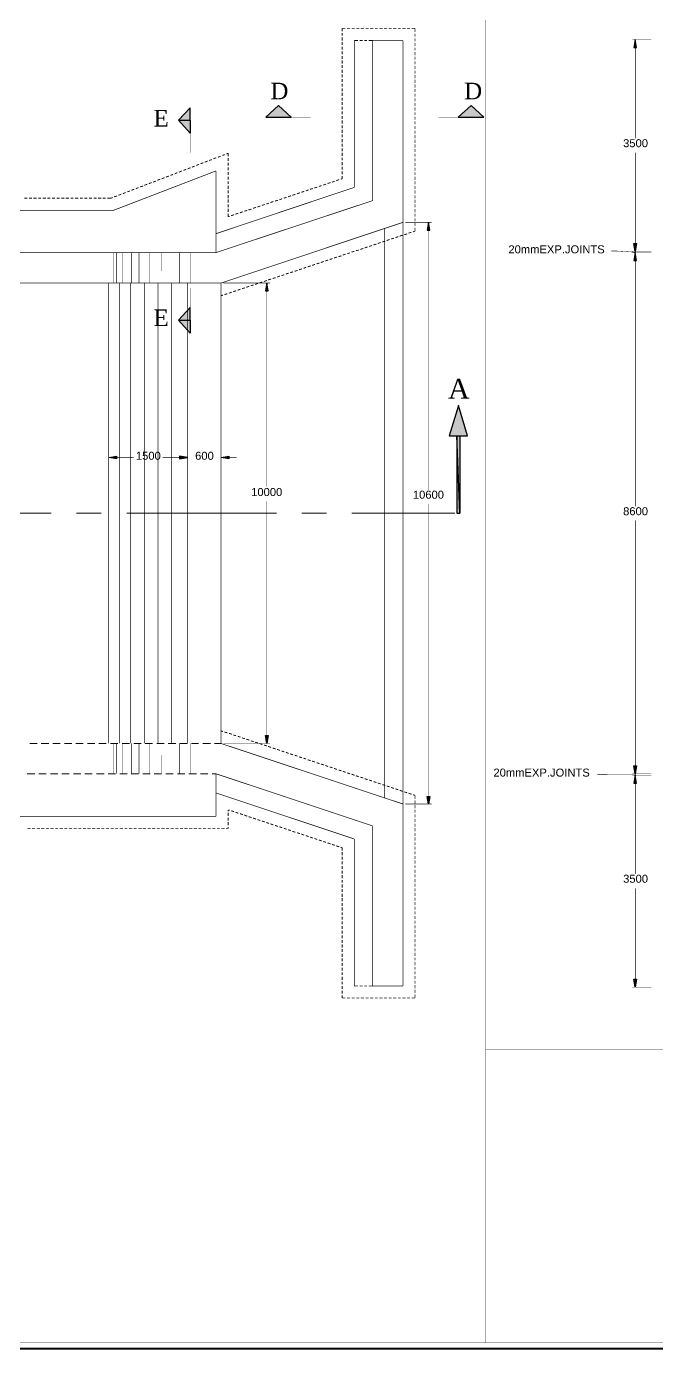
# Model space of a CAD drawing. Header units: millimetres. Extents: x 5 to 839, y 41 to 552.
# Drawn here: x 535.4 to 653.5, y 40.5 to 288.6 of the extents above; entities that cross this region are included whole.
import ezdxf

# ---------------------------------------------------------------- set-up
doc = ezdxf.new("R2010")
doc.units = ezdxf.units.MM
for name, color, linetype in [('H', 7, 'Continuous'), ('P', 7, 'Continuous'), ('T', 7, 'Continuous')]:
    doc.layers.add(name, color=color, linetype=linetype)

msp = doc.modelspace()

# ---------------------------------------------------------------- hatches: boundary and pattern name
at = {"layer": 'H', "linetype": 'Continuous'}
for points in [[(649.235, 284.639), (649.499, 286.12), (649.711, 284.639), (649.235, 284.639)], [(566.05, 268.552), (563.898, 270.969), (566.05, 273.332), (566.05, 268.552)], [(580.231, 271.551), (582.613, 273.72), (584.976, 271.551), (580.231, 271.551)], [(616.303, 271.551), (618.719, 273.72), (621.083, 271.551), (616.303, 271.551)], [(610.5, 250.349), (610.764, 251.83), (610.976, 250.349), (610.5, 250.349)], [(649.499, 246.362), (649.235, 247.844), (649.711, 247.844), (649.499, 246.362)], [(649.499, 246.362), (649.235, 247.844), (649.711, 247.844), (649.499, 246.362)], [(649.235, 244.669), (649.499, 246.151), (649.711, 244.669), (649.235, 244.669)], [(649.235, 244.669), (649.499, 246.151), (649.711, 244.669), (649.235, 244.669)], [(580.196, 239.007), (580.443, 240.436), (580.708, 239.007), (580.196, 239.007)], [(566.05, 231.087), (563.898, 233.504), (566.05, 235.867), (566.05, 231.087)], [(614.609, 211.825), (616.338, 217.488), (618.031, 211.825), (614.609, 211.825)], [(616.056, 197.309), (616.056, 211.825), (616.603, 211.825), (616.603, 197.309), (616.056, 197.309)], [(552.291, 207.504), (550.81, 207.716), (552.291, 207.963), (552.291, 207.504)], [(564.109, 207.504), (564.109, 207.963), (565.591, 207.716), (564.109, 207.504)], [(564.109, 207.504), (564.109, 207.963), (565.591, 207.716), (564.109, 207.504)], [(573.334, 207.504), (571.853, 207.716), (573.334, 207.963), (573.334, 207.504)], [(580.443, 154.129), (580.196, 155.61), (580.708, 155.61), (580.443, 154.129)], [(649.499, 148.449), (649.235, 149.931), (649.711, 149.931), (649.499, 148.449)], [(649.499, 148.449), (649.235, 149.931), (649.711, 149.931), (649.499, 148.449)], [(649.235, 146.72), (649.499, 148.202), (649.711, 146.72), (649.235, 146.72)], [(649.235, 146.72), (649.499, 148.202), (649.711, 146.72), (649.235, 146.72)], [(610.764, 142.769), (610.5, 144.216), (610.976, 144.216), (610.764, 142.769)], [(649.499, 108.444), (649.235, 109.926), (649.711, 109.926), (649.499, 108.444)]]:
    msp.add_hatch(color=256, dxfattribs=at).paths.add_polyline_path(points)

# ---------------------------------------------------------------- linework, layer by layer
at = {"layer": 'P'}
for points, const_width in [([(6.738, 41.769), (833.878, 41.769), (833.878, 551.886), (6.738, 551.886), (833.878, 551.886)], 0.085), ([(621.418, 41.769), (621.418, 551.886)], 0.085), ([(594.572, 287.655), (594.572, 288.202)], 0.169), ([(594.572, 288.202), (595.171, 288.202)], 0.169), ([(595.471, 288.202), (596.018, 288.202)], 0.169), ([(596.318, 288.202), (596.9, 288.202)], 0.169), ([(597.2, 288.202), (597.747, 288.202)], 0.169), ([(598.047, 288.202), (598.646, 288.202)], 0.169), ([(598.946, 288.202), (599.493, 288.202)], 0.169), ([(599.793, 288.202), (600.375, 288.202)], 0.169), ([(600.675, 288.202), (601.222, 288.202)], 0.169), ([(601.521, 288.202), (602.121, 288.202)], 0.169), ([(602.368, 288.202), (602.968, 288.202)], 0.169), ([(603.25, 288.202), (603.814, 288.202)], 0.169), ([(604.097, 288.202), (604.696, 288.202)], 0.169), ([(604.996, 288.202), (605.543, 288.202)], 0.169), ([(605.843, 288.202), (606.425, 288.202)], 0.169), ([(606.725, 288.202), (607.272, 288.202)], 0.169), ([(607.572, 288.202), (608.207, 288.202)], 0.169), ([(608.207, 287.514), (608.207, 288.202)], 0.169), ([(594.572, 286.808), (594.572, 287.355)], 0.169), ([(594.572, 285.909), (594.572, 286.508)], 0.169), ([(594.572, 285.062), (594.572, 285.662)], 0.169), ([(596.829, 285.909), (597.535, 285.909)], 0.169), ([(596.829, 258.392), (596.829, 285.909)], 0.127), ([(597.8, 285.909), (598.382, 285.909)], 0.169), ([(598.682, 285.909), (599.228, 285.909)], 0.169), ([(599.528, 285.909), (600.251, 285.909)], 0.169), ([(600.251, 255.905), (600.251, 285.909)], 0.127), ([(600.251, 285.909), (605.931, 285.909)], 0.127), ([(605.931, 251.83), (605.931, 285.909)], 0.127), ([(608.207, 286.632), (608.207, 287.232)], 0.169), ([(608.207, 285.785), (608.207, 286.332)], 0.169), ([(608.207, 284.903), (608.207, 285.485)], 0.169), ([(652.498, 286.12), (648.899, 286.12)], 0.085), ([(594.572, 284.18), (594.572, 284.762)], 0.169), ([(594.572, 283.333), (594.572, 283.916)], 0.169), ([(594.572, 282.487), (594.572, 283.034)], 0.169), ([(608.207, 284.057), (608.207, 284.603)], 0.169), ([(608.207, 283.157), (608.207, 283.757)], 0.169), ([(608.207, 282.31), (608.207, 282.91)], 0.169), ([(649.482, 284.639), (649.482, 267.582)], 0.085), ([(594.572, 281.587), (594.572, 282.187)], 0.169), ([(594.572, 280.741), (594.572, 281.305)], 0.169), ([(594.572, 279.859), (594.572, 280.458)], 0.169), ([(608.207, 281.464), (608.207, 282.011)], 0.169), ([(608.207, 280.582), (608.207, 281.164)], 0.169), ([(608.207, 279.735), (608.207, 280.282)], 0.169), ([(594.572, 279.012), (594.572, 279.559)], 0.169), ([(594.572, 278.13), (594.572, 278.712)], 0.169), ([(594.572, 277.283), (594.572, 277.83)], 0.169), ([(608.207, 278.836), (608.207, 279.435)], 0.169), ([(608.207, 277.989), (608.207, 278.553)], 0.169), ([(594.572, 276.384), (594.572, 276.983)], 0.169), ([(594.572, 275.537), (594.572, 276.137)], 0.169), ([(608.207, 277.107), (608.207, 277.707)], 0.169), ([(608.207, 276.26), (608.207, 276.807)], 0.169), ([(608.207, 275.378), (608.207, 275.96)], 0.169), ([(566.05, 264.918), (566.05, 273.332), (563.88, 270.969)], 0.042), ([(580.231, 271.568), (582.595, 273.72), (584.976, 271.568)], 0.042), ([(594.572, 274.655), (594.572, 275.237)], 0.169), ([(594.572, 273.808), (594.572, 274.391)], 0.169), ([(594.572, 272.962), (594.572, 273.509)], 0.169), ([(608.207, 274.532), (608.207, 275.114)], 0.169), ([(608.207, 273.632), (608.207, 274.232)], 0.169), ([(608.207, 272.785), (608.207, 273.385)], 0.169), ([(612.652, 271.568), (621.083, 271.568), (618.702, 273.72)], 0.042), ([(618.702, 273.72), (616.303, 271.568)], 0.042), ([(563.88, 270.969), (566.05, 268.552)], 0.042), ([(588.645, 271.568), (580.231, 271.568)], 0.042), ([(594.572, 272.062), (594.572, 272.662)], 0.169), ([(594.572, 271.216), (594.572, 271.78)], 0.169), ([(594.572, 270.334), (594.572, 270.933)], 0.169), ([(608.207, 271.939), (608.207, 272.486)], 0.169), ([(608.207, 271.057), (608.207, 271.639)], 0.169), ([(608.207, 270.21), (608.207, 270.757)], 0.169), ([(594.572, 269.487), (594.572, 270.034)], 0.169), ([(594.572, 268.605), (594.572, 269.187)], 0.169), ([(594.572, 267.758), (594.572, 268.34)], 0.169), ([(608.207, 269.311), (608.207, 269.91)], 0.169), ([(608.207, 268.464), (608.207, 269.028)], 0.169), ([(608.207, 267.582), (608.207, 268.182)], 0.169), ([(594.572, 266.859), (594.572, 267.458)], 0.169), ([(594.572, 266.012), (594.572, 266.612)], 0.169), ([(594.572, 265.165), (594.572, 265.712)], 0.169), ([(608.207, 266.735), (608.207, 267.335)], 0.169), ([(608.207, 265.853), (608.207, 266.435)], 0.169), ([(608.207, 265.007), (608.207, 265.589)], 0.169), ([(567.99, 262.802), (568.537, 263.013)], 0.169), ([(568.801, 263.102), (569.348, 263.313)], 0.169), ([(569.595, 263.437), (570.159, 263.596)], 0.169), ([(570.406, 263.737), (570.953, 263.948)], 0.169), ([(571.253, 264.019), (571.765, 264.231)], 0.169), ([(572.064, 264.372), (572.558, 264.53)], 0.169), ([(572.858, 264.654), (573.193, 264.795)], 0.169), ([(573.193, 264.195), (573.193, 264.795)], 0.169), ([(573.193, 263.313), (573.193, 263.895)], 0.169), ([(573.193, 262.467), (573.193, 263.013)], 0.169), ([(594.572, 264.283), (594.572, 264.866)], 0.169), ([(594.572, 263.437), (594.572, 263.984)], 0.169), ([(594.572, 262.537), (594.572, 263.137)], 0.169), ([(608.207, 264.16), (608.207, 264.707)], 0.169), ([(608.207, 263.26), (608.207, 263.86)], 0.169), ([(608.207, 262.414), (608.207, 262.961)], 0.169), ([(649.482, 247.862), (649.482, 264.918)], 0.085), ([(551.656, 254.071), (570.918, 261.479)], 0.127), ([(561.516, 260.297), (562.063, 260.509)], 0.169), ([(562.363, 260.632), (562.875, 260.844)], 0.169), ([(563.157, 260.932), (563.668, 261.144)], 0.169), ([(563.968, 261.232), (564.48, 261.444)], 0.169), ([(564.78, 261.567), (565.326, 261.779)], 0.169), ([(565.573, 261.867), (566.138, 262.079)], 0.169), ([(566.385, 262.167), (566.932, 262.378)], 0.169), ([(567.196, 262.502), (567.743, 262.714)], 0.169), ([(570.918, 246.168), (570.918, 261.479)], 0.127), ([(573.193, 261.567), (573.193, 262.167)], 0.169), ([(573.193, 260.72), (573.193, 261.267)], 0.169), ([(573.193, 259.838), (573.193, 260.421)], 0.169), ([(594.572, 261.691), (594.572, 262.255)], 0.169), ([(594.572, 260.809), (594.572, 261.408)], 0.169), ([(594.572, 259.997), (594.572, 260.509)], 0.169), ([(608.207, 261.532), (608.207, 262.114)], 0.169), ([(608.207, 260.685), (608.207, 261.232)], 0.169), ([(608.207, 259.786), (608.207, 260.385)], 0.169), ([(555.078, 257.845), (555.59, 258.057)], 0.169), ([(555.89, 258.145), (556.401, 258.357)], 0.169), ([(556.683, 258.48), (557.248, 258.657)], 0.169), ([(557.495, 258.78), (558.042, 258.992)], 0.169), ([(558.306, 259.08), (558.853, 259.292)], 0.169), ([(559.1, 259.362), (559.647, 259.574)], 0.169), ([(559.911, 259.715), (560.458, 259.927)], 0.169), ([(560.705, 259.997), (561.269, 260.209)], 0.169), ([(570.918, 249.714), (596.829, 258.392)], 0.127), ([(573.193, 258.992), (573.193, 259.539)], 0.169), ([(573.193, 258.092), (573.193, 258.692)], 0.169), ([(587.728, 257.722), (588.275, 257.933)], 0.169), ([(588.522, 258.022), (589.068, 258.18)], 0.169), ([(589.333, 258.269), (589.88, 258.445)], 0.169), ([(590.18, 258.568), (590.726, 258.727)], 0.169), ([(590.973, 258.815), (591.538, 258.992)], 0.169), ([(591.82, 259.115), (592.384, 259.292)], 0.169), ([(592.631, 259.362), (593.178, 259.539)], 0.169), ([(593.443, 259.662), (593.99, 259.838)], 0.169), ([(594.289, 259.927), (594.572, 259.997)], 0.169), ([(608.207, 258.939), (608.207, 259.503)], 0.169), ([(608.207, 258.057), (608.207, 258.657)], 0.169), ([(535.57, 256.364), (534.97, 256.364)], 0.169), ([(536.416, 256.364), (535.869, 256.364)], 0.169), ([(537.298, 256.364), (536.698, 256.364)], 0.169), ([(538.145, 256.364), (537.598, 256.364)], 0.169), ([(539.044, 256.364), (538.445, 256.364)], 0.169), ([(539.873, 256.364), (539.291, 256.364)], 0.169), ([(540.738, 256.364), (540.173, 256.364)], 0.169), ([(541.62, 256.364), (541.02, 256.364)], 0.169), ([(542.466, 256.364), (541.92, 256.364)], 0.169), ([(543.348, 256.364), (542.766, 256.364)], 0.169), ([(544.195, 256.364), (543.648, 256.364)], 0.169), ([(545.095, 256.364), (544.495, 256.364)], 0.169), ([(545.941, 256.364), (545.394, 256.364)], 0.169), ([(546.823, 256.364), (546.223, 256.364)], 0.169), ([(547.67, 256.364), (547.088, 256.364)], 0.169), ([(548.569, 256.364), (547.97, 256.364)], 0.169), ([(549.398, 256.364), (548.816, 256.364)], 0.169), ([(550.263, 256.364), (549.698, 256.364)], 0.169), ([(551.233, 256.364), (550.545, 256.364)], 0.169), ([(551.233, 256.364), (551.568, 256.487)], 0.169), ([(551.815, 256.611), (552.379, 256.787)], 0.169), ([(552.626, 256.91), (553.173, 257.122)], 0.169), ([(553.438, 257.21), (553.985, 257.422)], 0.169), ([(554.284, 257.545), (554.778, 257.722)], 0.169), ([(570.918, 246.168), (600.251, 255.905)], 0.127), ([(573.193, 257.246), (573.193, 257.845)], 0.169), ([(573.193, 256.364), (573.193, 256.963)], 0.169), ([(573.193, 255.517), (573.193, 256.117)], 0.169), ([(580.319, 255.27), (580.866, 255.429)], 0.169), ([(581.113, 255.552), (581.66, 255.729)], 0.169), ([(581.96, 255.817), (582.507, 255.976)], 0.169), ([(582.771, 256.064), (583.318, 256.275)], 0.169), ([(583.618, 256.364), (584.165, 256.54)], 0.169), ([(584.412, 256.611), (584.976, 256.822)], 0.169), ([(585.223, 256.91), (585.77, 257.087)], 0.169), ([(586.07, 257.175), (586.617, 257.387)], 0.169), ([(586.881, 257.457), (587.428, 257.634)], 0.169), ([(608.207, 257.21), (608.207, 257.81)], 0.169), ([(608.207, 256.328), (608.207, 256.91)], 0.169), ([(608.207, 255.482), (608.207, 256.064)], 0.169), ([(551.656, 254.071), (482.106, 254.071)], 0.127), ([(573.193, 254.67), (573.193, 255.217)], 0.169), ([(573.193, 253.788), (573.193, 254.37)], 0.169), ([(573.193, 252.889), (573.193, 253.488)], 0.169), ([(573.193, 252.889), (573.458, 252.977)], 0.169), ([(573.74, 253.065), (574.305, 253.277)], 0.169), ([(574.552, 253.365), (575.098, 253.524)], 0.169), ([(575.398, 253.612), (575.945, 253.824)], 0.169), ([(576.21, 253.912), (576.756, 254.071)], 0.169), ([(577.003, 254.159), (577.568, 254.335)], 0.169), ([(577.85, 254.459), (578.414, 254.635)], 0.169), ([(578.661, 254.706), (579.208, 254.882)], 0.169), ([(579.508, 255.005), (580.055, 255.182)], 0.169), ([(608.207, 254.635), (608.207, 255.182)], 0.169), ([(608.207, 253.735), (608.207, 254.335)], 0.169), ([(608.207, 252.889), (608.207, 253.436)], 0.169), ([(571.853, 240.453), (605.931, 251.83)], 0.127), ([(602.492, 250.684), (602.492, 197.309)], 0.127), ([(605.931, 251.83), (605.931, 197.309)], 0.127), ([(606.39, 251.83), (611.293, 251.83)], 0.085), ([(608.207, 252.007), (608.207, 252.589)], 0.169), ([(608.207, 251.16), (608.207, 251.707)], 0.169), ([(608.207, 250.19), (608.207, 250.86)], 0.169), ([(601.222, 247.862), (601.768, 248.073)], 0.169), ([(602.068, 248.144), (602.615, 248.32)], 0.169), ([(602.88, 248.408), (603.426, 248.62)], 0.169), ([(603.726, 248.708), (604.238, 248.867)], 0.169), ([(604.52, 248.955), (605.084, 249.167)], 0.169), ([(605.331, 249.255), (605.878, 249.414)], 0.169), ([(606.178, 249.502), (606.725, 249.678)], 0.169), ([(606.989, 249.802), (607.536, 249.978)], 0.169), ([(607.836, 250.049), (608.207, 250.19)], 0.169), ([(610.747, 250.349), (610.747, 201.665)], 0.085), ([(649.482, 247.862), (649.482, 249.343)], 0.085), ([(570.918, 246.168), (383.716, 246.168)], 0.127), ([(551.656, 246.168), (551.656, 240.453)], 0.085), ([(551.656, 246.168), (551.656, 240.453)], 0.085), ([(552.291, 246.168), (552.291, 240.453)], 0.085), ([(553.438, 246.168), (553.438, 240.453)], 0.085), ([(555.043, 246.168), (555.043, 240.453)], 0.085), ([(556.472, 246.168), (556.472, 240.453)], 0.085), ([(558.43, 246.168), (558.43, 240.453)], 0.085), ([(560.705, 240.453), (560.705, 246.168), (560.705, 240.453)], 0.085), ([(564.092, 246.168), (564.092, 240.453)], 0.085), ([(566.05, 246.168), (566.05, 240.453)], 0.085), ([(566.05, 246.168), (566.05, 240.453)], 0.085), ([(593.866, 245.392), (594.413, 245.569)], 0.169), ([(594.66, 245.692), (595.207, 245.868)], 0.169), ([(595.507, 245.957), (596.018, 246.115)], 0.169), ([(596.318, 246.239), (596.865, 246.415)], 0.169), ([(597.112, 246.503), (597.676, 246.662)], 0.169), ([(597.958, 246.75), (598.523, 246.962)], 0.169), ([(598.77, 247.05), (599.317, 247.227)], 0.169), ([(599.616, 247.297), (600.128, 247.509)], 0.169), ([(600.428, 247.597), (600.975, 247.773)], 0.169), ([(646.148, 246.451), (645.001, 246.451)], 0.085), ([(649.482, 246.239), (646.148, 246.451)], 0.085), ([(652.498, 246.38), (648.899, 246.38)], 0.085), ([(652.498, 246.38), (648.899, 246.38)], 0.085), ([(652.498, 246.168), (648.899, 246.168)], 0.085), ([(652.498, 246.168), (648.899, 246.168)], 0.085), ([(649.482, 246.168), (649.482, 246.38)], 0.085), ([(586.458, 242.94), (587.005, 243.117)], 0.169), ([(587.304, 243.205), (587.798, 243.417)], 0.169), ([(588.098, 243.487), (588.645, 243.664)], 0.169), ([(588.91, 243.752), (589.456, 243.963)], 0.169), ([(589.756, 244.052), (590.303, 244.21)], 0.169), ([(590.55, 244.299), (591.114, 244.51)], 0.169), ([(591.397, 244.598), (591.908, 244.757)], 0.169), ([(592.208, 244.845), (592.755, 245.057)], 0.169), ([(593.019, 245.145), (593.566, 245.322)], 0.169), ([(649.482, 244.687), (649.482, 198.614)], 0.085), ([(649.482, 244.687), (649.482, 243.205)], 0.085), ([(579.085, 240.489), (579.596, 240.665)], 0.169), ([(579.896, 240.736), (580.443, 240.947)], 0.169), ([(580.69, 241.035), (581.237, 241.212)], 0.169), ([(581.537, 241.3), (582.083, 241.459)], 0.169), ([(582.348, 241.582), (582.895, 241.759)], 0.169), ([(583.195, 241.847), (583.706, 242.006)], 0.169), ([(583.988, 242.147), (584.553, 242.305)], 0.169), ([(584.8, 242.394), (585.347, 242.57)], 0.169), ([(585.646, 242.641), (586.193, 242.852)], 0.169), ([(571.853, 240.453), (383.716, 240.453)], 0.127), ([(550.81, 197.309), (550.81, 240.453)], 0.127), ([(552.873, 197.309), (552.873, 240.453)], 0.127), ([(554.919, 197.309), (554.919, 240.453)], 0.127), ([(557.53, 197.309), (557.53, 240.453)], 0.127), ([(560.035, 197.309), (560.035, 240.453)], 0.127), ([(562.61, 197.309), (562.61, 240.453)], 0.127), ([(565.573, 197.309), (565.573, 240.453)], 0.127), ([(566.05, 239.518), (566.05, 231.087)], 0.042), ([(571.853, 238.072), (572.223, 238.196)], 0.169), ([(571.853, 197.309), (571.853, 240.453)], 0.127), ([(572.311, 240.453), (581.025, 240.453)], 0.085), ([(572.488, 238.284), (573.035, 238.46)], 0.169), ([(573.334, 238.548), (573.881, 238.76)], 0.169), ([(574.128, 238.831), (574.675, 239.007)], 0.169), ([(574.975, 239.095), (575.486, 239.307)], 0.169), ([(575.786, 239.395), (576.333, 239.554)], 0.169), ([(576.58, 239.642), (577.144, 239.854)], 0.169), ([(577.427, 239.942), (577.973, 240.101)], 0.169), ([(578.238, 240.189), (578.785, 240.4)], 0.169), ([(580.443, 239.007), (580.443, 202.265)], 0.085), ([(563.88, 233.504), (566.05, 235.867)], 0.042), ([(566.05, 231.087), (563.88, 233.504)], 0.042), ([(550.81, 206.287), (550.81, 208.315)], 0.085), ([(552.291, 207.716), (555.502, 207.716)], 0.085), ([(564.092, 207.716), (560.917, 207.716)], 0.085), ([(564.092, 207.716), (562.61, 207.716)], 0.085), ([(565.573, 206.287), (565.573, 208.315)], 0.085), ([(565.573, 205.528), (565.573, 208.315)], 0.085), ([(571.853, 205.528), (571.853, 208.315)], 0.085), ([(573.334, 207.716), (574.798, 207.716)], 0.085), ([(580.443, 155.61), (580.443, 199.602)], 0.085), ([(610.747, 144.216), (610.747, 199.037)], 0.085), ([(511.951, 197.309), (540.05, 197.309)], 0.169), ([(544.759, 197.309), (549.451, 197.309)], 0.169), ([(550.81, 197.309), (550.81, 154.129)], 0.127), ([(552.873, 154.129), (552.873, 197.309)], 0.127), ([(554.143, 197.309), (582.26, 197.309)], 0.169), ([(554.919, 154.129), (554.919, 197.309)], 0.127), ([(557.53, 154.129), (557.53, 197.309)], 0.127), ([(560.035, 154.129), (560.035, 197.309)], 0.127), ([(562.61, 154.129), (562.61, 197.309)], 0.127), ([(565.573, 197.309), (565.573, 154.129)], 0.127), ([(571.853, 197.309), (571.853, 154.129)], 0.127), ([(586.952, 197.309), (591.661, 197.309)], 0.169), ([(596.318, 197.309), (615.668, 197.309)], 0.169), ([(602.492, 143.88), (602.492, 197.309)], 0.127), ([(605.931, 142.787), (605.931, 197.309)], 0.127), ([(649.482, 149.931), (649.482, 195.95)], 0.085), ([(571.853, 156.492), (572.223, 156.369)], 0.169), ([(572.488, 156.281), (573.035, 156.122)], 0.169), ([(535.993, 154.129), (537.422, 154.129)], 0.169), ([(538.145, 154.129), (539.591, 154.129)], 0.169), ([(540.314, 154.129), (541.743, 154.129)], 0.169), ([(542.466, 154.129), (543.913, 154.129)], 0.169), ([(544.618, 154.129), (546.065, 154.129)], 0.169), ([(546.788, 154.129), (548.217, 154.129)], 0.169), ([(548.94, 154.129), (550.386, 154.129)], 0.169), ([(551.109, 154.129), (552.573, 154.129)], 0.169), ([(551.656, 148.449), (551.656, 154.129)], 0.085), ([(551.656, 148.449), (551.656, 154.129)], 0.085), ([(552.291, 148.449), (552.291, 154.129)], 0.085), ([(553.297, 154.129), (554.743, 154.129)], 0.169), ([(553.438, 148.449), (553.438, 154.129)], 0.085), ([(555.043, 148.449), (555.043, 154.129)], 0.085), ([(555.466, 154.129), (556.895, 154.129)], 0.169), ([(556.472, 148.449), (556.472, 154.129)], 0.085), ([(557.618, 154.129), (559.065, 154.129)], 0.169), ([(558.43, 148.449), (558.43, 154.129)], 0.085), ([(559.788, 154.129), (561.217, 154.129)], 0.169), ([(560.705, 154.129), (560.705, 148.449), (560.705, 154.129)], 0.085), ([(561.94, 154.129), (563.386, 154.129)], 0.169), ([(564.092, 154.129), (565.538, 154.129)], 0.169), ([(564.092, 148.449), (564.092, 154.129)], 0.085), ([(566.05, 148.449), (566.05, 154.129)], 0.085), ([(566.05, 148.449), (566.05, 154.129)], 0.085), ([(566.261, 154.129), (567.69, 154.129)], 0.169), ([(568.413, 154.129), (569.895, 154.129)], 0.169), ([(570.618, 154.129), (571.853, 154.129)], 0.169), ([(571.853, 154.129), (605.931, 142.787)], 0.127), ([(572.311, 154.129), (581.025, 154.129)], 0.085), ([(573.334, 156.034), (573.881, 155.857)], 0.169), ([(574.128, 155.734), (574.675, 155.575)], 0.169), ([(574.975, 155.487), (575.486, 155.31)], 0.169), ([(575.786, 155.187), (576.333, 155.011)], 0.169), ([(576.58, 154.94), (577.144, 154.764)], 0.169), ([(577.427, 154.64), (577.973, 154.464)], 0.169), ([(578.238, 154.376), (578.785, 154.217)], 0.169), ([(579.085, 154.129), (579.596, 153.917)], 0.169), ([(579.896, 153.829), (580.443, 153.67)], 0.169), ([(580.69, 153.582), (581.237, 153.37)], 0.169), ([(581.537, 153.282), (582.083, 153.106)], 0.169), ([(582.348, 153.035), (582.895, 152.823)], 0.169), ([(583.195, 152.735), (583.706, 152.559)], 0.169), ([(583.988, 152.471), (584.553, 152.259)], 0.169), ([(584.8, 152.188), (585.347, 152.012)], 0.169), ([(585.646, 151.924), (586.193, 151.765)], 0.169), ([(586.458, 151.624), (587.005, 151.465)], 0.169), ([(587.304, 151.377), (587.798, 151.201)], 0.169), ([(649.482, 149.931), (649.482, 151.377)], 0.085), ([(588.098, 151.077), (588.645, 150.918)], 0.169), ([(588.91, 150.83), (589.456, 150.654)], 0.169), ([(589.756, 150.53), (590.303, 150.354)], 0.169), ([(590.55, 150.283), (591.114, 150.107)], 0.169), ([(591.397, 150.019), (591.908, 149.807)], 0.169), ([(592.208, 149.719), (592.755, 149.56)], 0.169), ([(593.019, 149.472), (593.566, 149.26)], 0.169), ([(593.866, 149.172), (594.413, 149.013)], 0.169), ([(594.66, 148.925), (595.207, 148.713)], 0.169), ([(535.517, 148.449), (536.963, 148.449)], 0.169), ([(537.686, 148.449), (539.115, 148.449)], 0.169), ([(539.838, 148.449), (541.285, 148.449)], 0.169), ([(541.99, 148.449), (543.437, 148.449)], 0.169), ([(544.16, 148.449), (545.606, 148.449)], 0.169), ([(546.312, 148.449), (547.758, 148.449)], 0.169), ([(548.481, 148.449), (549.963, 148.449)], 0.169), ([(550.686, 148.449), (552.115, 148.449)], 0.169), ([(552.838, 148.449), (554.284, 148.449)], 0.169), ([(554.99, 148.449), (556.436, 148.449)], 0.169), ([(557.16, 148.449), (558.588, 148.449)], 0.169), ([(559.312, 148.449), (560.758, 148.449)], 0.169), ([(561.481, 148.449), (562.91, 148.449)], 0.169), ([(563.633, 148.449), (565.079, 148.449)], 0.169), ([(565.785, 148.449), (567.267, 148.449)], 0.169), ([(567.99, 148.449), (569.436, 148.449)], 0.169), ([(570.159, 148.449), (570.918, 148.449)], 0.169), ([(570.918, 148.449), (600.251, 138.677)], 0.127), ([(570.918, 148.449), (570.918, 140.494)], 0.127), ([(595.507, 148.625), (596.018, 148.449)], 0.169), ([(596.318, 148.378), (596.865, 148.167)], 0.169), ([(597.112, 148.078), (597.676, 147.902)], 0.169), ([(597.958, 147.814), (598.523, 147.655)], 0.169), ([(598.77, 147.532), (599.317, 147.355)], 0.169), ([(599.616, 147.267), (600.128, 147.108)], 0.169), ([(600.428, 146.967), (600.975, 146.808)], 0.169), ([(601.222, 146.72), (601.768, 146.544)], 0.169), ([(602.068, 146.42), (602.615, 146.262)], 0.169), ([(649.482, 148.325), (643.431, 148.29), (642.338, 148.29)], 0.085), ([(652.498, 148.449), (648.899, 148.449)], 0.085), ([(652.498, 148.449), (648.899, 148.449)], 0.085), ([(652.498, 148.202), (648.899, 148.202)], 0.085), ([(652.498, 148.202), (648.899, 148.202)], 0.085), ([(649.482, 148.449), (649.482, 148.202)], 0.085), ([(649.482, 146.72), (649.482, 129.663)], 0.085), ([(649.482, 146.72), (649.482, 145.274)], 0.085), ([(570.918, 144.851), (596.829, 136.225)], 0.127), ([(602.88, 146.173), (603.426, 145.997)], 0.169), ([(603.726, 145.909), (604.238, 145.697)], 0.169), ([(604.52, 145.627), (605.084, 145.45)], 0.169), ([(605.331, 145.362), (605.878, 145.15)], 0.169), ([(606.178, 145.062), (606.725, 144.903)], 0.169), ([(606.989, 144.815), (607.536, 144.604)], 0.169), ([(607.836, 144.515), (608.207, 144.392)], 0.169), ([(608.207, 144.392), (608.207, 143.722)], 0.169), ([(573.193, 141.676), (573.458, 141.605)], 0.169), ([(573.193, 141.676), (573.193, 141.393)], 0.169), ([(573.193, 141.676), (573.458, 141.605)], 0.169), ([(573.74, 141.517), (574.305, 141.34)], 0.169), ([(573.74, 141.517), (574.305, 141.34)], 0.169), ([(605.931, 142.787), (605.931, 108.656)], 0.127), ([(606.39, 142.787), (611.293, 142.787)], 0.085), ([(608.207, 143.457), (608.207, 142.875)], 0.169), ([(608.207, 142.575), (608.207, 141.975)], 0.169), ([(608.207, 141.728), (608.207, 141.129)], 0.169), ([(570.918, 140.494), (482.106, 140.494)], 0.127), ([(573.193, 141.129), (573.193, 140.547)], 0.169), ([(573.193, 140.247), (573.193, 139.647)], 0.169), ([(573.193, 139.4), (573.193, 138.8)], 0.169), ([(574.552, 141.252), (575.098, 141.041)], 0.169), ([(574.552, 141.252), (575.098, 141.041)], 0.169), ([(575.398, 140.97), (575.945, 140.794)], 0.169), ([(575.398, 140.97), (575.945, 140.794)], 0.169), ([(576.21, 140.705), (576.756, 140.494)], 0.169), ([(576.21, 140.705), (576.756, 140.494)], 0.169), ([(577.003, 140.406), (577.568, 140.247)], 0.169), ([(577.003, 140.406), (577.568, 140.247)], 0.169), ([(577.85, 140.159), (578.414, 139.947)], 0.169), ([(577.85, 140.159), (578.414, 139.947)], 0.169), ([(578.661, 139.859), (579.208, 139.7)], 0.169), ([(578.661, 139.859), (579.208, 139.7)], 0.169), ([(579.508, 139.612), (580.055, 139.4)], 0.169), ([(579.508, 139.612), (580.055, 139.4)], 0.169), ([(580.319, 139.312), (580.866, 139.136)], 0.169), ([(580.319, 139.312), (580.866, 139.136)], 0.169), ([(581.113, 139.065), (581.66, 138.853)], 0.169), ([(581.113, 139.065), (581.66, 138.853)], 0.169), ([(608.207, 140.829), (608.207, 140.282)], 0.169), ([(608.207, 139.982), (608.207, 139.4)], 0.169), ([(608.207, 139.1), (608.207, 138.553)], 0.169), ([(536.152, 138.218), (535.57, 138.218)], 0.169), ([(536.998, 138.218), (536.452, 138.218)], 0.169), ([(537.898, 138.218), (537.298, 138.218)], 0.169), ([(538.745, 138.218), (538.145, 138.218)], 0.169), ([(539.627, 138.218), (539.044, 138.218)], 0.169), ([(540.473, 138.218), (539.873, 138.218)], 0.169), ([(541.32, 138.218), (540.773, 138.218)], 0.169), ([(542.219, 138.218), (541.62, 138.218)], 0.169), ([(543.048, 138.218), (542.502, 138.218)], 0.169), ([(543.948, 138.218), (543.348, 138.218)], 0.169), ([(544.795, 138.218), (544.248, 138.218)], 0.169), ([(545.677, 138.218), (545.095, 138.218)], 0.169), ([(546.523, 138.218), (545.977, 138.218)], 0.169), ([(547.423, 138.218), (546.823, 138.218)], 0.169), ([(548.27, 138.218), (547.67, 138.218)], 0.169), ([(549.152, 138.218), (548.569, 138.218)], 0.169), ([(549.998, 138.218), (549.398, 138.218)], 0.169), ([(550.845, 138.218), (550.298, 138.218)], 0.169), ([(551.744, 138.218), (551.145, 138.218)], 0.169), ([(552.573, 138.218), (552.027, 138.218)], 0.169), ([(553.473, 138.218), (552.873, 138.218)], 0.169), ([(554.32, 138.218), (553.773, 138.218)], 0.169), ([(555.202, 138.218), (554.62, 138.218)], 0.169), ([(556.048, 138.218), (555.466, 138.218)], 0.169), ([(556.948, 138.218), (556.348, 138.218)], 0.169), ([(557.795, 138.218), (557.195, 138.218)], 0.169), ([(558.641, 138.218), (558.094, 138.218)], 0.169), ([(559.523, 138.218), (558.923, 138.218)], 0.169), ([(560.37, 138.218), (559.823, 138.218)], 0.169), ([(561.269, 138.218), (560.67, 138.218)], 0.169), ([(562.098, 138.218), (561.552, 138.218)], 0.169), ([(562.998, 138.218), (562.398, 138.218)], 0.169), ([(563.845, 138.218), (563.298, 138.218)], 0.169), ([(564.727, 138.218), (564.145, 138.218)], 0.169), ([(565.573, 138.218), (564.991, 138.218)], 0.169), ([(566.473, 138.218), (565.873, 138.218)], 0.169), ([(567.32, 138.218), (566.72, 138.218)], 0.169), ([(568.166, 138.218), (567.619, 138.218)], 0.169), ([(569.048, 138.218), (568.448, 138.218)], 0.169), ([(569.895, 138.218), (569.348, 138.218)], 0.169), ([(570.794, 138.218), (570.195, 138.218)], 0.169), ([(571.623, 138.218), (571.077, 138.218)], 0.169), ([(572.523, 138.218), (571.923, 138.218)], 0.169), ([(573.193, 138.218), (572.77, 138.218)], 0.169), ([(573.193, 138.501), (573.193, 138.218)], 0.169), ([(581.96, 138.765), (582.507, 138.589)], 0.169), ([(581.96, 138.765), (582.507, 138.589)], 0.169), ([(582.771, 138.501), (583.318, 138.342)], 0.169), ([(582.771, 138.501), (583.318, 138.342)], 0.169), ([(583.618, 138.218), (584.165, 138.042)], 0.169), ([(583.618, 138.218), (584.165, 138.042)], 0.169), ([(584.412, 137.954), (584.976, 137.795)], 0.169), ([(584.412, 137.954), (584.976, 137.795)], 0.169), ([(585.223, 137.654), (585.77, 137.495)], 0.169), ([(585.223, 137.654), (585.77, 137.495)], 0.169), ([(586.07, 137.407), (586.617, 137.231)], 0.169), ([(586.07, 137.407), (586.617, 137.231)], 0.169), ([(586.881, 137.16), (587.428, 136.948)], 0.169), ([(586.881, 137.16), (587.428, 136.948)], 0.169), ([(587.728, 136.86), (588.275, 136.684)], 0.169), ([(587.728, 136.86), (588.275, 136.684)], 0.169), ([(588.522, 136.596), (589.068, 136.384)], 0.169), ([(588.522, 136.596), (589.068, 136.384)], 0.169), ([(600.251, 138.677), (600.251, 108.656)], 0.127), ([(608.207, 138.254), (608.207, 137.654)], 0.169), ([(608.207, 137.372), (608.207, 136.807)], 0.169), ([(608.207, 136.525), (608.207, 135.925)], 0.169), ([(589.333, 136.313), (589.88, 136.137)], 0.169), ([(589.333, 136.313), (589.88, 136.137)], 0.169), ([(590.18, 136.049), (590.726, 135.837)], 0.169), ([(590.18, 136.049), (590.726, 135.837)], 0.169), ([(590.973, 135.749), (591.538, 135.59)], 0.169), ([(590.973, 135.749), (591.538, 135.59)], 0.169), ([(591.82, 135.502), (592.384, 135.29)], 0.169), ([(591.82, 135.502), (592.384, 135.29)], 0.169), ([(592.631, 135.202), (593.178, 135.043)], 0.169), ([(592.631, 135.202), (593.178, 135.043)], 0.169), ([(593.443, 134.955), (593.99, 134.743)], 0.169), ([(593.443, 134.955), (593.99, 134.743)], 0.169), ([(594.289, 134.655), (594.572, 134.567)], 0.169), ([(594.289, 134.655), (594.572, 134.567)], 0.169), ([(594.572, 134.567), (594.572, 134.056)], 0.169), ([(596.829, 136.225), (596.829, 108.656)], 0.127), ([(608.207, 135.625), (608.207, 135.079)], 0.169), ([(608.207, 134.779), (608.207, 134.197)], 0.169), ([(608.207, 133.932), (608.207, 133.35)], 0.169), ([(594.572, 133.773), (594.572, 133.174)], 0.169), ([(594.572, 132.927), (594.572, 132.327)], 0.169), ([(594.572, 132.027), (594.572, 131.445)], 0.169), ([(608.207, 133.05), (608.207, 132.45)], 0.169), ([(608.207, 132.203), (608.207, 131.604)], 0.169), ([(594.572, 131.18), (594.572, 130.598)], 0.169), ([(594.572, 130.298), (594.572, 129.752)], 0.169), ([(594.572, 129.452), (594.572, 128.852)], 0.169), ([(608.207, 131.304), (608.207, 130.757)], 0.169), ([(608.207, 130.457), (608.207, 129.875)], 0.169), ([(608.207, 129.575), (608.207, 129.028)], 0.169), ([(594.572, 128.552), (594.572, 128.005)], 0.169), ([(594.572, 127.706), (594.572, 127.123)], 0.169), ([(594.572, 126.824), (594.572, 126.277)], 0.169), ([(608.207, 128.729), (608.207, 128.129)], 0.169), ([(608.207, 127.847), (608.207, 127.282)], 0.169), ([(608.207, 127), (608.207, 126.4)], 0.169), ([(649.482, 109.926), (649.482, 127)], 0.085), ([(594.572, 125.977), (594.572, 125.377)], 0.169), ([(594.572, 125.13), (594.572, 124.531)], 0.169), ([(594.572, 124.248), (594.572, 123.649)], 0.169), ([(608.207, 126.153), (608.207, 125.554)], 0.169), ([(608.207, 125.254), (608.207, 124.672)], 0.169), ([(608.207, 124.407), (608.207, 123.825)], 0.169), ([(594.572, 123.402), (594.572, 122.802)], 0.169), ([(594.572, 122.502), (594.572, 121.955)], 0.169), ([(594.572, 121.655), (594.572, 121.073)], 0.169), ([(608.207, 123.525), (608.207, 122.978)], 0.169), ([(608.207, 122.678), (608.207, 122.079)], 0.169), ([(608.207, 121.779), (608.207, 121.232)], 0.169), ([(594.572, 120.773), (594.572, 120.227)], 0.169), ([(594.572, 119.927), (594.572, 119.327)], 0.169), ([(594.572, 119.027), (594.572, 118.48)], 0.169), ([(608.207, 120.932), (608.207, 120.35)], 0.169), ([(608.207, 120.05), (608.207, 119.503)], 0.169), ([(608.207, 119.204), (608.207, 118.604)], 0.169), ([(594.572, 118.181), (594.572, 117.598)], 0.169), ([(594.572, 117.299), (594.572, 116.752)], 0.169), ([(608.207, 118.322), (608.207, 117.757)], 0.169), ([(608.207, 117.475), (608.207, 116.875)], 0.169), ([(608.207, 116.628), (608.207, 116.029)], 0.169), ([(594.572, 116.452), (594.572, 115.852)], 0.169), ([(594.572, 115.605), (594.572, 115.006)], 0.169), ([(594.572, 114.723), (594.572, 114.124)], 0.169), ([(608.207, 115.729), (608.207, 115.182)], 0.169), ([(608.207, 114.882), (608.207, 114.3)], 0.169), ([(594.572, 113.877), (594.572, 113.277)], 0.169), ([(594.572, 112.977), (594.572, 112.43)], 0.169), ([(594.572, 112.13), (594.572, 111.548)], 0.169), ([(608.207, 114), (608.207, 113.453)], 0.169), ([(608.207, 113.153), (608.207, 112.554)], 0.169), ([(608.207, 112.254), (608.207, 111.707)], 0.169), ([(594.572, 111.248), (594.572, 110.702)], 0.169), ([(594.572, 110.402), (594.572, 109.802)], 0.169), ([(594.572, 109.502), (594.572, 108.955)], 0.169), ([(608.207, 111.407), (608.207, 110.825)], 0.169), ([(608.207, 110.525), (608.207, 109.978)], 0.169), ([(608.207, 109.679), (608.207, 109.079)], 0.169), ([(594.572, 108.656), (594.572, 108.073)], 0.169), ([(594.572, 107.809), (594.572, 107.227)], 0.169), ([(594.572, 106.927), (594.572, 106.415)], 0.169), ([(596.829, 108.656), (597.535, 108.656)], 0.169), ([(597.8, 108.656), (598.382, 108.656)], 0.169), ([(598.682, 108.656), (599.228, 108.656)], 0.169), ([(599.528, 108.656), (600.251, 108.656)], 0.169), ([(600.251, 108.656), (605.931, 108.656)], 0.127), ([(608.207, 108.832), (608.207, 108.232)], 0.169), ([(608.207, 107.95), (608.207, 107.35)], 0.169), ([(608.207, 107.103), (608.207, 106.415)], 0.169), ([(652.498, 108.444), (648.899, 108.444)], 0.085), ([(594.572, 106.415), (595.171, 106.415)], 0.169), ([(595.471, 106.415), (596.018, 106.415)], 0.169), ([(596.318, 106.415), (596.9, 106.415)], 0.169), ([(597.2, 106.415), (597.747, 106.415)], 0.169), ([(598.047, 106.415), (598.646, 106.415)], 0.169), ([(598.946, 106.415), (599.493, 106.415)], 0.169), ([(599.793, 106.415), (600.375, 106.415)], 0.169), ([(600.675, 106.415), (601.222, 106.415)], 0.169), ([(601.521, 106.415), (602.121, 106.415)], 0.169), ([(602.368, 106.415), (602.968, 106.415)], 0.169), ([(603.25, 106.415), (603.814, 106.415)], 0.169), ([(604.097, 106.415), (604.696, 106.415)], 0.169), ([(604.996, 106.415), (605.543, 106.415)], 0.169), ([(605.843, 106.415), (606.425, 106.415)], 0.169), ([(606.725, 106.415), (607.272, 106.415)], 0.169), ([(607.572, 106.415), (608.207, 106.415)], 0.169), ([(621.418, 96.767), (732.032, 96.767)], 0.085), ([(834.99, 40.675), (5.644, 40.675)], 0.339)]:
    msp.add_lwpolyline(points, dxfattribs=dict(at, const_width=const_width))
for points in [[(649.235, 284.639), (649.693, 284.639), (649.482, 286.12), (649.235, 284.639)], [(566.05, 273.332), (563.88, 270.969), (566.05, 270.969), (566.05, 273.332)], [(582.595, 273.72), (580.231, 271.568), (584.976, 271.568), (582.595, 273.72)], [(618.702, 273.72), (616.303, 271.568), (621.083, 271.568), (618.702, 273.72)], [(563.88, 270.969), (566.05, 270.969), (566.05, 268.552), (563.88, 270.969)], [(610.5, 250.349), (610.958, 250.349), (610.747, 251.83), (610.5, 250.349)], [(649.235, 247.862), (649.693, 247.862), (649.482, 246.38), (649.235, 247.862)], [(649.235, 247.862), (649.693, 247.862), (649.482, 246.38), (649.235, 247.862)], [(649.235, 244.687), (649.693, 244.687), (649.482, 246.168), (649.235, 244.687)], [(649.235, 244.687), (649.693, 244.687), (649.482, 246.168), (649.235, 244.687)], [(580.178, 239.007), (580.69, 239.007), (580.443, 240.453), (580.178, 239.007)], [(566.05, 235.867), (563.88, 233.504), (566.05, 233.504), (566.05, 235.867)], [(563.88, 233.504), (566.05, 233.504), (566.05, 231.087), (563.88, 233.504)], [(616.338, 217.505), (614.609, 211.825), (618.031, 211.825), (616.338, 217.505)], [(616.038, 197.309), (616.585, 197.309), (616.038, 211.825), (616.038, 197.309)], [(616.585, 197.309), (616.038, 211.825), (616.585, 211.825), (616.585, 197.309)], [(552.291, 207.98), (552.291, 207.504), (550.81, 207.716), (552.291, 207.98)], [(564.092, 207.98), (564.092, 207.504), (565.573, 207.716), (564.092, 207.98)], [(564.092, 207.98), (564.092, 207.504), (565.573, 207.716), (564.092, 207.98)], [(573.334, 207.98), (573.334, 207.504), (571.853, 207.716), (573.334, 207.98)], [(580.178, 155.61), (580.69, 155.61), (580.443, 154.129), (580.178, 155.61)], [(649.235, 149.931), (649.693, 149.931), (649.482, 148.449), (649.235, 149.931)], [(649.235, 149.931), (649.693, 149.931), (649.482, 148.449), (649.235, 149.931)], [(649.235, 146.72), (649.693, 146.72), (649.482, 148.202), (649.235, 146.72)], [(649.235, 146.72), (649.693, 146.72), (649.482, 148.202), (649.235, 146.72)], [(610.5, 144.216), (610.958, 144.216), (610.747, 142.787), (610.5, 144.216)], [(649.235, 109.926), (649.693, 109.926), (649.482, 108.444), (649.235, 109.926)]]:
    msp.add_lwpolyline(points, dxfattribs=at)

# ---------------------------------------------------------------- texts
at = {"layer": 'T', "attachment_point": 7}
for s, insert, char_height in [('{\\fTimes New Roman|b0|i0|c0|p18;D}', (581.1, 274.9), 3.1), ('{\\fTimes New Roman|b0|i0|c0|p18;D}', (617.4, 274.9), 3.1), ('{\\fTimes New Roman|b0|i0|c0|p18;E}', (559.2, 269.8), 3.1), ('{\\fArial|b0|i0|c0|p18;3500}', (647.2, 265.9), 1.5), ('{\\fArial|b0|i0|c0|p18;20mmEXP.JOINTS}', (625.7, 246), 1.5), ('{\\fTimes New Roman|b0|i0|c0|p18;E}', (559.2, 232.4), 3.1), ('{\\fTimes New Roman|b0|i0|c0|p18;A}', (614.4, 218.8), 3.7), ('{\\fArial|b0|i0|c0|p18;1500}', (555.9, 207.3), 1.5), ('{\\fArial|b0|i0|c0|p18;600}', (567, 207.3), 1.5), ('{\\fArial|b0|i0|c0|p18;10000}', (577.5, 200.5), 1.5), ('{\\fArial|b0|i0|c0|p18;10600}', (607.8, 200), 1.5), ('{\\fArial|b0|i0|c0|p18;8600}', (647.2, 196.9), 1.5), ('{\\fArial|b0|i0|c0|p18;20mmEXP.JOINTS}', (622.9, 147.9), 1.5), ('{\\fArial|b0|i0|c0|p18;3500}', (647.2, 128), 1.5)]:
    msp.add_mtext(s, dxfattribs=dict(at, insert=insert, char_height=char_height))

doc.saveas('drawing.dxf')
